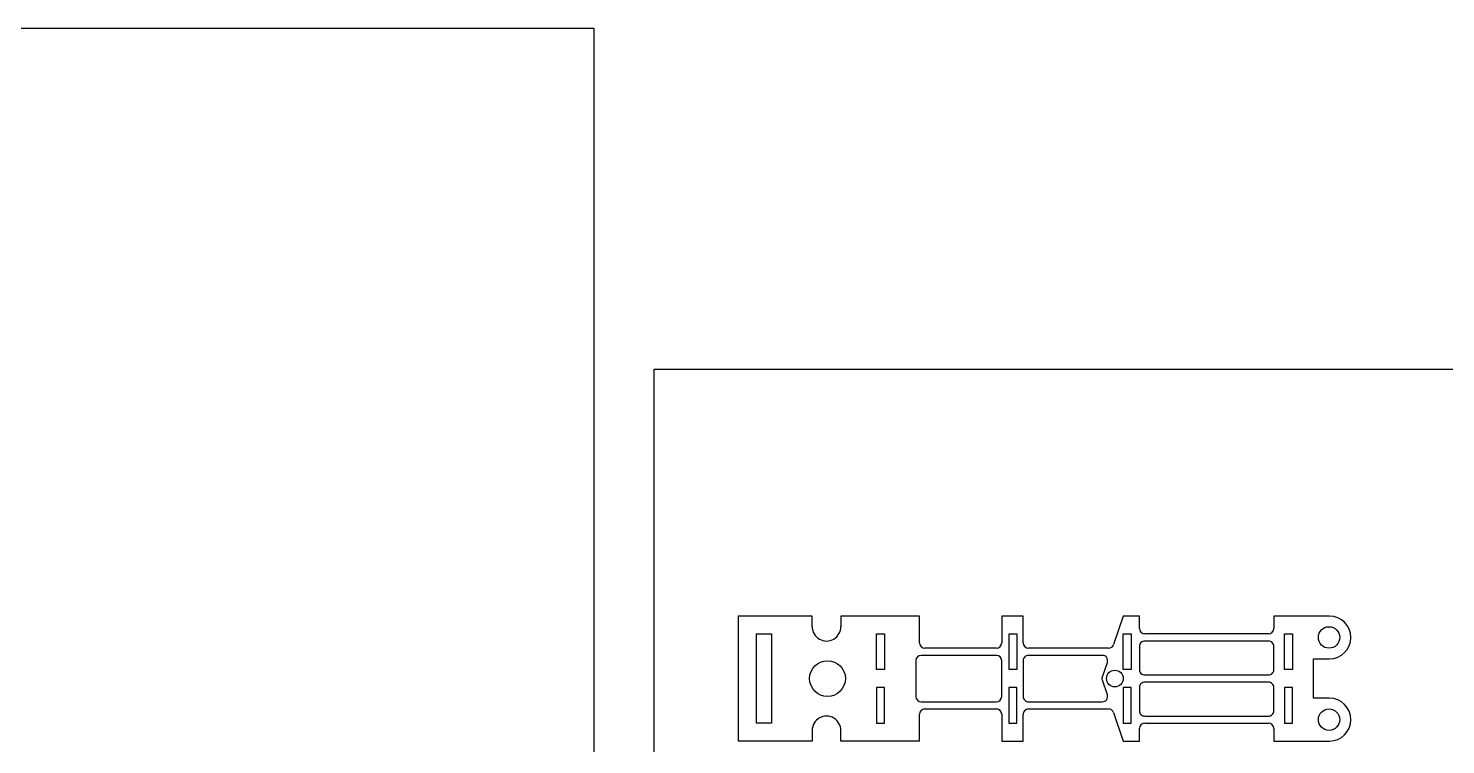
# Model space of a CAD drawing. Header units: millimetres. Extents: x 0 to 1901, y -171 to 1071.
# Drawn here: x 650 to 1046.3, y 691.8 to 892.3 of the extents above; entities that cross this region are included whole.
import ezdxf

# ---------------------------------------------------------------- set-up
doc = ezdxf.new("R2010")
doc.units = ezdxf.units.MM

msp = doc.modelspace()

# ---------------------------------------------------------------- linework, layer by layer
for p, q in [((869.21, 727.82), (848.51, 727.82)), ((848.51, 727.82), (848.51, 692.82)), ((853.51, 722.82), (853.51, 697.82)), ((853.51, 722.82), (857.86, 722.82)), ((857.86, 722.82), (857.86, 697.82)), ((857.86, 697.82), (853.51, 697.82)), ((869.21, 692.82), (848.51, 692.82))]:
    msp.add_line(p, q)
at = {"color": 0}
for p, q in [((869.21, 724.82), (869.21, 727.82)), ((869.21, 727.82), (869.21, 727.82)), ((899.21, 727.82), (877.21, 727.82)), ((877.21, 727.82), (877.21, 724.82)), ((899.21, 720.32), (899.21, 727.82)), ((928.21, 727.82), (922.21, 727.82)), ((922.21, 727.82), (922.21, 720.32)), ((928.21, 720.32), (928.21, 727.82)), ((956.21, 727.82), (953.47, 719.83)), ((960.71, 727.82), (956.21, 727.82)), ((960.71, 724.32), (960.71, 727.82)), ((1013.86, 727.82), (998.31, 727.82)), ((998.31, 727.82), (998.31, 724.32)), ((996.81, 722.82), (962.21, 722.82)), ((920.71, 718.82), (900.71, 718.82)), ((952.06, 718.82), (929.71, 718.82)), ((898.21, 715.32), (898.21, 705.32)), ((920.71, 716.82), (899.71, 716.82)), ((922.21, 705.32), (922.21, 715.32)), ((1009.38, 704.82), (1009.38, 715.82)), ((1009.38, 715.82), (1013.86, 715.82)), ((899.71, 703.82), (920.71, 703.82)), ((900.71, 701.82), (920.71, 701.82)), ((929.71, 701.82), (952.06, 701.82)), ((1013.86, 704.82), (1009.38, 704.82)), ((899.21, 692.82), (899.21, 700.32)), ((922.21, 700.32), (922.21, 692.82)), ((928.21, 692.82), (928.21, 700.32)), ((953.47, 700.8), (956.21, 692.82)), ((962.21, 697.82), (996.81, 697.82)), ((869.21, 695.82), (869.21, 692.82)), ((877.21, 692.82), (877.21, 695.82)), ((960.71, 692.82), (960.71, 696.32)), ((998.31, 696.32), (998.31, 692.82)), ((869.21, 692.82), (869.21, 692.82)), ((899.21, 692.82), (877.21, 692.82)), ((922.21, 692.82), (928.21, 692.82)), ((956.21, 692.82), (960.71, 692.82)), ((998.31, 692.82), (1013.86, 692.82))]:
    msp.add_line(p, q, dxfattribs=at)
for points in [[(182.95, 892.28), (808.19, 892.28), (808.19, 165.47), (182.95, 165.47)], [(824.98, 796.9), (1901.12, 796.9), (1901.12, 482.65), (824.98, 482.65)]]:
    msp.add_lwpolyline(points, close=True)
for points in [[(887.21, 722.82), (889.41, 722.82), (889.41, 712.82), (887.21, 712.82)], [(924.26, 722.82), (926.46, 722.82), (926.41, 712.82), (924.26, 712.82)], [(956.21, 722.82), (958.41, 722.82), (958.41, 712.82), (956.21, 712.82)], [(1003.51, 722.82), (1003.51, 712.82), (1001.31, 712.82), (1001.31, 722.82)], [(887.21, 697.82), (889.41, 697.82), (889.41, 707.82), (887.21, 707.82)], [(924.21, 697.82), (926.41, 697.82), (926.41, 707.81), (924.21, 707.82)], [(956.21, 697.82), (958.41, 697.82), (958.41, 707.82), (956.21, 707.82)], [(1003.51, 707.82), (1001.31, 707.82), (1001.31, 697.82), (1003.51, 697.82)]]:
    msp.add_lwpolyline(points, close=True, dxfattribs=at)
for points in [[(998.31, 712.82), (998.31, 719.32, 0.414214), (996.81, 720.82), (962.21, 720.82, 0.414214), (960.71, 719.32), (960.71, 712.82, 0.414214), (962.21, 711.32), (996.81, 711.32, 0.414214)], [(951.76, 714.83, 0.514618), (950.34, 716.82), (929.71, 716.82, 0.414214), (928.21, 715.32), (928.21, 705.32, 0.414214), (929.71, 703.82), (950.34, 703.82, 0.514618), (951.76, 705.8), (950.38, 709.83, -0.166667), (950.38, 710.8)], [(960.71, 707.82), (960.71, 701.32, 0.414214), (962.21, 699.82), (996.81, 699.82, 0.414214), (998.31, 701.32), (998.31, 707.82, 0.414214), (996.81, 709.32), (962.21, 709.32, 0.414214)]]:
    msp.add_lwpolyline(points, format="xyb", close=True, dxfattribs=at)
for centre, radius in [((1013.75, 721.82), 3), ((873.49, 710.32), 5), ((953.86, 710.32), 2.35), ((1013.75, 698.82), 3)]:
    msp.add_circle(centre, radius, dxfattribs=at)
for centre, radius, start, end in [((1013.86, 721.82), 6, 270, 90), ((873.21, 724.82), 4, 180, 0.9634), ((962.21, 724.32), 1.5, 180, 270), ((996.81, 724.32), 1.5, 270, 0), ((900.71, 720.32), 1.5, 180, 270), ((920.71, 720.32), 1.5, 270, 0), ((929.71, 720.32), 1.5, 180, 270), ((952.06, 720.32), 1.5, 270, 341.0754), ((899.71, 715.32), 1.5, 90, 180), ((920.71, 715.32), 1.5, 0, 90), ((899.71, 705.32), 1.5, 180, 270), ((900.71, 700.32), 1.5, 90, 180), ((920.71, 705.32), 1.5, 270, 0), ((920.71, 700.32), 1.5, 0, 90), ((929.71, 700.32), 1.5, 90, 180), ((952.06, 700.32), 1.5, 18.9246, 90), ((1013.86, 698.82), 6, 270, 90), ((873.21, 695.82), 4, 359.0366, 180), ((962.21, 696.32), 1.5, 90, 180), ((996.81, 696.32), 1.5, 0, 90)]:
    msp.add_arc(centre, radius, start, end, dxfattribs=at)

doc.saveas('drawing.dxf')
